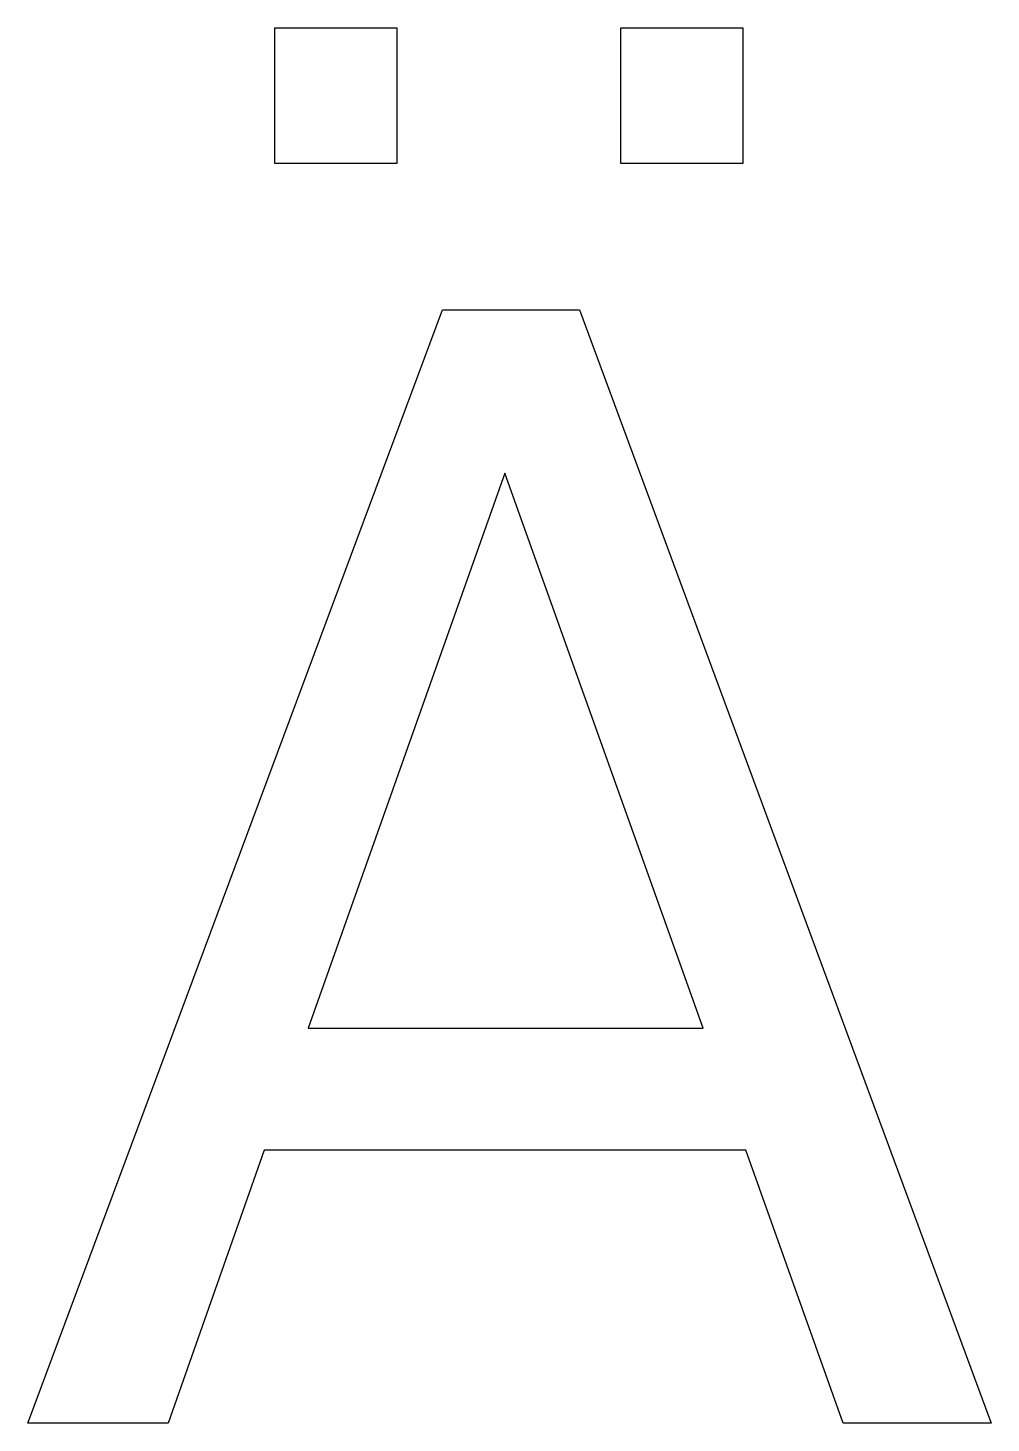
# Model space of a CAD drawing. Extents: x 0.5 to 9.3, y 0 to 12.7.
import ezdxf

# ---------------------------------------------------------------- set-up
doc = ezdxf.new("R2010")
doc.units = 0
doc.layers.get('0').update_dxf_attribs({"linetype": 'CONTINUOUS'})

msp = doc.modelspace()

# ---------------------------------------------------------------- linework, layer by layer
at = {"color": 0}
for p, q in [((2.73611, 11.4722), (2.73611, 12.7083)), ((2.73611, 12.7083), (3.84722, 12.7083)), ((3.84722, 12.7083), (3.84722, 11.4722)), ((5.88889, 11.4722), (5.88889, 12.7083)), ((5.88889, 12.7083), (7, 12.7083)), ((7, 12.7083), (7, 11.4722)), ((3.84722, 11.4722), (2.73611, 11.4722)), ((7, 11.4722), (5.88889, 11.4722)), ((0.486111, 0), (4.26389, 10.1389)), ((4.26389, 10.1389), (5.51389, 10.1389)), ((5.51389, 10.1389), (9.26389, 0)), ((4.83333, 8.65278), (3.04167, 3.59722)), ((6.63889, 3.59722), (4.83333, 8.65278)), ((3.04167, 3.59722), (6.63889, 3.59722)), ((2.63889, 2.48611), (1.76389, 0)), ((7.02778, 2.48611), (2.63889, 2.48611)), ((7.91667, 0), (7.02778, 2.48611)), ((1.76389, 0), (0.486111, 0)), ((9.26389, 0), (7.91667, 0))]:
    msp.add_line(p, q, dxfattribs=at)

doc.saveas('drawing.dxf')
